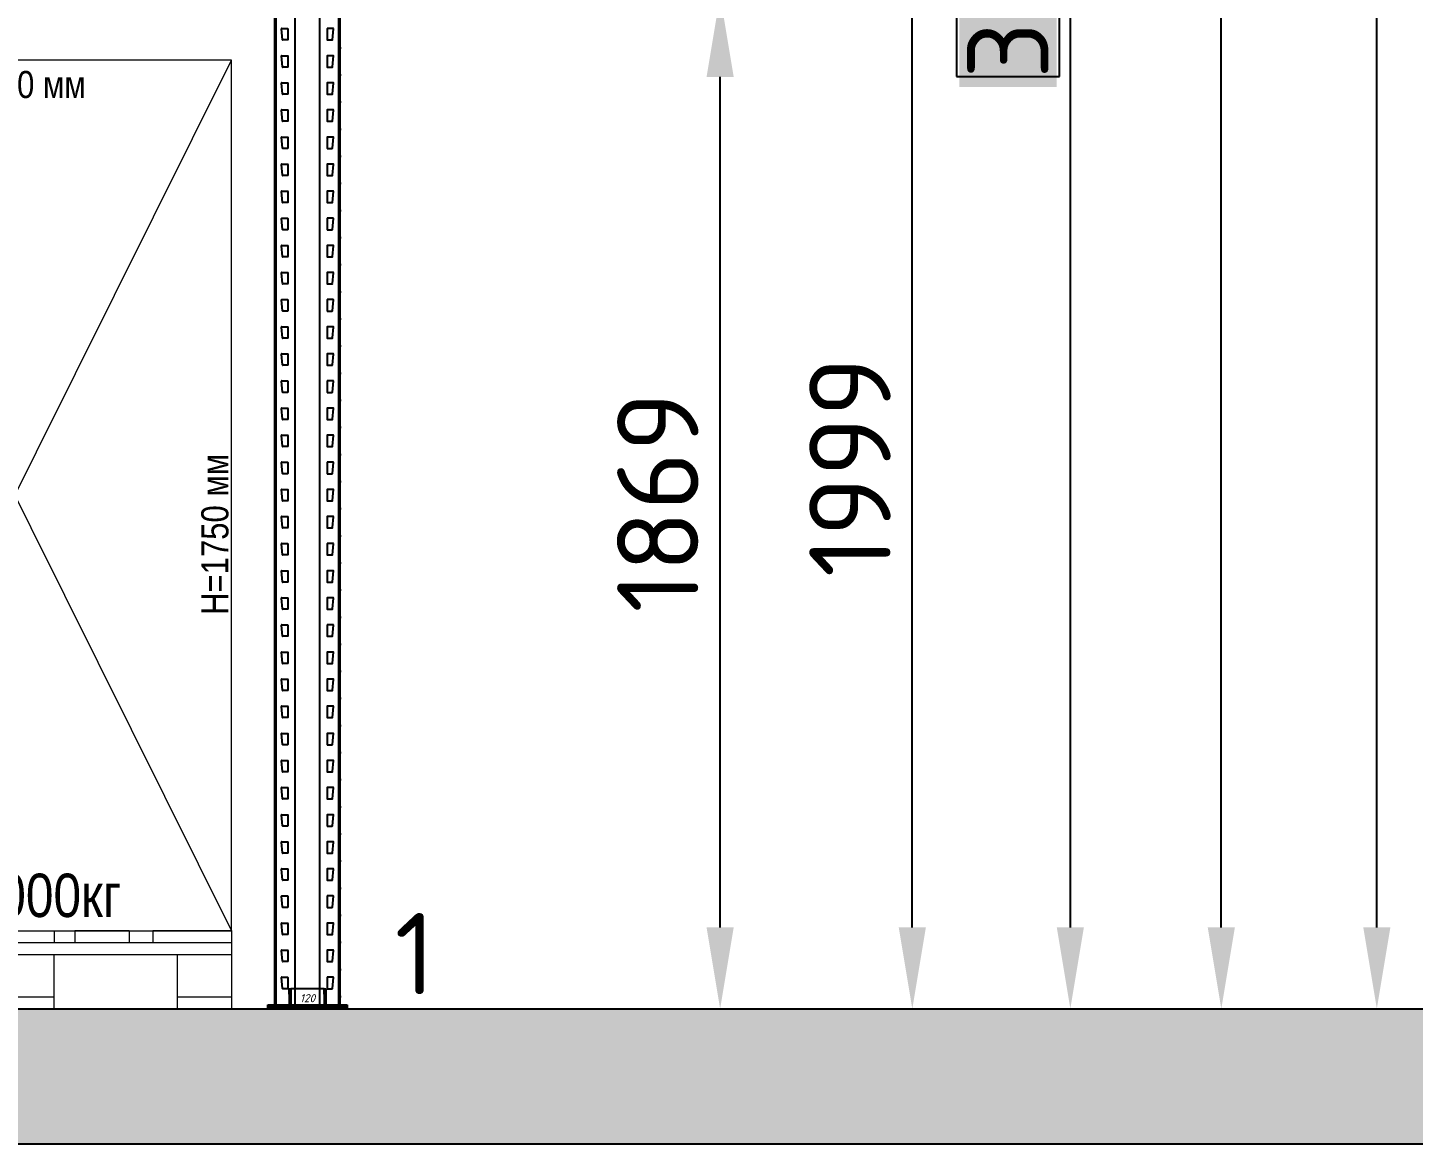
# Model space of a CAD drawing. Header units: millimetres. Extents: x 2140 to 223837, y 2113 to 170313.
# Drawn here: x 156686 to 159241, y 109472 to 111532 of the extents above; entities that cross this region are included whole.
import ezdxf

# ---------------------------------------------------------------- set-up
doc = ezdxf.new("R2010")
doc.units = ezdxf.units.MM
doc.layers.add('0_ANNOT_Dimensions', color=7, linetype='Continuous')
doc.layers.add('2.Стойка', color=7, linetype='Continuous')
for name, color, linetype, lineweight in [('20.Груз', 7, 'Continuous', 0), ('25.Размера', 7, 'Continuous', 0), ('37.Паллеты', 32, 'Continuous', 0), ('7.Поддон', 32, 'Continuous', 0)]:
    doc.layers.add(name, color=color, linetype=linetype, lineweight=lineweight)
doc.styles.add('Arial Narrow', font='ARIALN.TTF')
doc.styles.add('GOST', font='isocpeur.ttf')
doc.styles.get("Standard").update_dxf_attribs({"font": 'isocpeur.ttf'})
doc.styles.add('Курсив', font='isocpeui.ttf')
doc.dimstyles.new('150', dxfattribs={"dimtxt": 150, "dimasz": 150, "dimexe": 1, "dimexo": 10, "dimgap": 40, "dimtad": 1, "dimdec": 0, "dimzin": 0, "dimdsep": 46, "dimtxsty": 'Standard', "dimcen": 0.09, "dimadec": 0, "dimazin": 0, "dimtfac": 1, "dimtdec": 0, "dimtofl": 0, "dimtmove": 0, "dimatfit": 3, "dimfxl": 1, "dimtolj": 1, "dimtzin": 0, "dimarcsym": 0})
doc.dimstyles.new('150 (цвет)', dxfattribs={"dimtxt": 150, "dimasz": 150, "dimexe": 1, "dimexo": 10, "dimgap": -20, "dimtad": 1, "dimdec": 0, "dimzin": 0, "dimdsep": 46, "dimtxsty": 'Standard', "dimcen": 0.09, "dimadec": 0, "dimazin": 0, "dimtfac": 1, "dimtdec": 0, "dimtofl": 0, "dimtmove": 0, "dimatfit": 3, "dimfxl": 1, "dimtfill": 2, "dimtfillclr": 2, "dimtolj": 1, "dimtzin": 0, "dimarcsym": 0})
doc.dimstyles.new('80', dxfattribs={"dimtxt": 80, "dimasz": 80, "dimexe": 0.18, "dimexo": 0, "dimgap": 20, "dimtad": 1, "dimdec": 0, "dimzin": 0, "dimdsep": 46, "dimtxsty": 'Курсив', "dimcen": 0.09, "dimadec": 0, "dimazin": 0, "dimtfac": 1, "dimtdec": 0, "dimtofl": 0, "dimtmove": 0, "dimatfit": 3, "dimfxl": 0.18, "dimtolj": 1, "dimtzin": 0, "dimarcsym": 0})
doc.dimstyles.new('blok40', dxfattribs={"dimtxt": 40, "dimasz": 80, "dimexe": 0.18, "dimexo": 0, "dimgap": 5, "dimtad": 1, "dimtoh": 1, "dimdec": 0, "dimzin": 0, "dimdsep": 46, "dimtxsty": 'GOST', "dimblk": 'NONE', "dimcen": 0.09, "dimse1": 1, "dimse2": 1, "dimsd1": 1, "dimsd2": 1, "dimadec": 0, "dimazin": 0, "dimtfac": 1, "dimtdec": 0, "dimtofl": 0, "dimtmove": 0, "dimatfit": 2, "dimldrblk": 'NONE', "dimfxl": 0.18, "dimtolj": 1, "dimtzin": 0, "dimarcsym": 0})
doc.dimstyles.new('Рзм блок', dxfattribs={"dimtxt": 40, "dimasz": 80, "dimexe": 0.18, "dimexo": 0, "dimgap": 5, "dimtad": 1, "dimtoh": 1, "dimdec": 0, "dimzin": 0, "dimdsep": 46, "dimtxsty": 'Курсив', "dimblk": 'NONE', "dimcen": 0.09, "dimse1": 1, "dimse2": 1, "dimsd1": 1, "dimsd2": 1, "dimadec": 0, "dimazin": 0, "dimtfac": 1, "dimtdec": 0, "dimtofl": 0, "dimtmove": 0, "dimatfit": 2, "dimldrblk": 'NONE', "dimfxl": 0.18, "dimtolj": 1, "dimtzin": 0, "dimarcsym": 0})

# ---------------------------------------------------------------- blocks, each defined once
blk = doc.blocks.new('*D495')
at = {"layer": 'Defpoints', "color": 0, "linetype": 'ByBlock', "transparency": 16777216}
for p in [(-120, 12200), (0, 12200), (0, 0)]:
    blk.add_point(p, dxfattribs=at)
at = {"color": 0, "linetype": 'ByBlock', "transparency": 16777216, "insert": (-132.5, 12150), "char_height": 15, "attachment_point": 5, "rotation": 90, "style": 'Курсив'}
blk.add_mtext('\\A1;12200', dxfattribs=at)
blk = doc.blocks.new('_None')
blk = doc.blocks.new('*D496')
at = {"layer": 'Defpoints', "color": 0, "linetype": 'ByBlock', "transparency": 16777216}
for p in [(-120, 0), (-120, 0), (0, 0)]:
    blk.add_point(p, dxfattribs=at)
at = {"color": 0, "linetype": 'ByBlock', "transparency": 16777216, "insert": (-60, 12.5), "char_height": 15, "attachment_point": 5, "style": 'Курсив'}
blk.add_mtext('\\A1;120', dxfattribs=at)
blk = doc.blocks.new('*D820')
at = {"layer": 'Defpoints', "color": 0, "linetype": 'ByBlock', "transparency": 16777216}
for p in [(2225, 1000, 0), (2225, 0, 0), (2225, 0)]:
    blk.add_point(p, dxfattribs=at)
at = {"layer": '25.Размера', "color": 0, "linetype": 'ByBlock', "transparency": 16777216, "insert": (2225, 208.6), "char_height": 80, "attachment_point": 5, "style": 'Arial Narrow'}
blk.add_mtext('\\A1;Р=1000кг', dxfattribs=at)
blk = doc.blocks.new('поддон')
at = {"layer": '7.Поддон', "color": 0, "linetype": 'ByBlock'}
for p, q in [((0, 0), (0, 144)), ((0, 144), (0, 122)), ((0, 144), (145, 144)), ((145, 144), (145, 122)), ((189, 144), (289, 144)), ((189, 144), (189, 122)), ((289, 144), (289, 122)), ((327.5, 122), (327.5, 144)), ((327.5, 144), (472.5, 144)), ((472.5, 144), (472.5, 122)), ((611, 144), (511, 144)), ((511, 144), (511, 122)), ((611, 144), (611, 122)), ((800, 144), (655, 144)), ((655, 144), (655, 122)), ((800, 144), (800, 0)), ((0, 122), (800, 122)), ((0, 100), (800, 100)), ((100, 0), (100, 100)), ((327.5, 0), (327.5, 100)), ((472.5, 0), (472.5, 100)), ((700, 0), (700, 100)), ((0, 22), (100, 22)), ((0, 0), (100, 0)), ((327.5, 22), (472.5, 22)), ((400, 0), (327.5, 0)), ((400, 0), (472.5, 0)), ((700, 22), (800, 22)), ((800, 0), (700, 0))]:
    blk.add_line(p, q, dxfattribs=at)
blk = doc.blocks.new('*D821')
at = {"layer": 'Defpoints', "color": 0, "linetype": 'ByBlock', "transparency": 16777216}
for p in [(1825, 1750), (2625, 1750), (2625, 1750)]:
    blk.add_point(p, dxfattribs=at)
at = {"layer": '25.Размера', "color": 0, "linetype": 'ByBlock', "transparency": 16777216, "insert": (2225, 1704.5), "char_height": 50, "attachment_point": 5, "style": 'Arial Narrow'}
blk.add_mtext('\\A1;В=800 мм', dxfattribs=at)
blk = doc.blocks.new('*D822')
at = {"layer": 'Defpoints', "color": 0, "linetype": 'ByBlock', "transparency": 16777216}
for p in [(2625, 1750), (2625, 1750), (2625, 0)]:
    blk.add_point(p, dxfattribs=at)
at = {"layer": '25.Размера', "color": 0, "linetype": 'ByBlock', "transparency": 16777216, "insert": (2594.5, 875), "char_height": 50, "attachment_point": 5, "rotation": 90, "style": 'Arial Narrow'}
blk.add_mtext('\\A1;Н=1750 мм', dxfattribs=at)
blk = doc.blocks.new('*U1120')
at = {"linetype": 'ByBlock', "ltscale": 300}
h = blk.add_hatch(dxfattribs=at)
h.set_pattern_fill('AR-SAND', color=256, scale=50, style=0)
h.set_pattern_definition([(37.5, (-947182.614, 840980.66), (-3.149668, 96.3411885), [0, -76, 0, -85, 0, -81.25]), (7.5, (-947182.61, 840980.66), (88.488835, 141.107303), [0, -41, 0, -68.5, 0, -26.25]), (327.5, (-947244.114, 840980.66), (155.707093, 0.2829527), [0, -25, 0, -90, 0, -117.5]), (317.5, (-947244.11, 840980.66), (150.30633, 43.883778), [0, -12.5, 0, -59, 0, -67.5])])
h.paths.add_polyline_path([(0, 0), (30045.7, 0), (30045.7, -250), (0, -250)])
blk.add_lwpolyline([(0, 0), (30045.7, 0), (30045.7, -250), (0, -250)], close=True, dxfattribs=at)
blk = doc.blocks.new('*D517')
at = {"layer": '0_ANNOT_Dimensions', "color": 0, "lineweight": -2, "transparency": 16777216}
for p, q in [((157147.2, 111591.3), (157964.1, 111591.3)), ((157963.1, 109872.5), (157963.1, 111441.3)), ((157212.2, 109722.5), (157964.1, 109722.5))]:
    blk.add_line(p, q, dxfattribs=at)
at = {"layer": '0_ANNOT_Dimensions', "color": 0, "transparency": 16777216}
for points in [[(157938.1, 111441.3), (157988.1, 111441.3), (157963.1, 111591.3)], [(157938.1, 109872.5), (157988.1, 109872.5), (157963.1, 109722.5)]]:
    blk.add_solid(points, dxfattribs=at)
at = {"layer": 'Defpoints', "color": 0, "transparency": 16777216}
for p in [(157137.2, 111591.3), (157963.1, 111591.3), (157202.2, 109722.5)]:
    blk.add_point(p, dxfattribs=at)
at = {"layer": '0_ANNOT_Dimensions', "color": 0, "transparency": 16777216, "insert": (157848.1, 110656.9), "char_height": 150, "attachment_point": 5, "rotation": 90}
blk.add_mtext('\\A1;1869', dxfattribs=at)
blk = doc.blocks.new('*D518')
at = {"layer": '0_ANNOT_Dimensions', "color": 0, "lineweight": -2, "transparency": 16777216}
for p, q in [((157147.2, 111721.3), (158318.5, 111721.3)), ((158317.5, 109872.5), (158317.5, 111571.3)), ((157285.2, 109722.5), (158318.5, 109722.5))]:
    blk.add_line(p, q, dxfattribs=at)
at = {"layer": '0_ANNOT_Dimensions', "color": 0, "transparency": 16777216}
for points in [[(158292.5, 111571.3), (158342.5, 111571.3), (158317.5, 111721.3)], [(158292.5, 109872.5), (158342.5, 109872.5), (158317.5, 109722.5)]]:
    blk.add_solid(points, dxfattribs=at)
at = {"layer": 'Defpoints', "color": 0, "transparency": 16777216}
for p in [(157137.2, 111721.3), (158317.5, 111721.3), (157275.2, 109722.5)]:
    blk.add_point(p, dxfattribs=at)
at = {"layer": '0_ANNOT_Dimensions', "color": 0, "transparency": 16777216, "insert": (158202.5, 110721.9), "char_height": 150, "attachment_point": 5, "rotation": 90}
blk.add_mtext('\\A1;1999', dxfattribs=at)
blk = doc.blocks.new('*D522')
at = {"layer": '0_ANNOT_Dimensions', "color": 0, "lineweight": -2, "transparency": 16777216}
for p, q in [((157147.2, 113591.3), (158609.9, 113591.3)), ((158608.9, 109872.5), (158608.9, 113441.3)), ((158588.9, 111871.9), (158398.9, 111871.9)), ((158398.9, 111871.9), (158398.9, 111441.9)), ((158588.9, 111441.9), (158588.9, 111871.9)), ((158398.9, 111441.9), (158588.9, 111441.9)), ((157285.2, 109722.5), (158609.9, 109722.5))]:
    blk.add_line(p, q, dxfattribs=at)
at = {"layer": '0_ANNOT_Dimensions', "color": 0, "transparency": 16777216}
for points in [[(158583.9, 113441.3), (158633.9, 113441.3), (158608.9, 113591.3)], [(158583.9, 109872.5), (158633.9, 109872.5), (158608.9, 109722.5)]]:
    blk.add_solid(points, dxfattribs=at)
at = {"layer": 'Defpoints', "color": 0, "transparency": 16777216}
for p in [(157137.2, 113591.3), (158608.9, 113591.3), (157275.2, 109722.5)]:
    blk.add_point(p, dxfattribs=at)
at = {"layer": '0_ANNOT_Dimensions', "color": 0, "transparency": 16777216, "insert": (158493.9, 111656.9), "char_height": 150, "attachment_point": 5, "rotation": 90, "bg_fill": 1, "box_fill_scale": 1.1, "bg_fill_color": 2, "bg_fill_transparency": 0}
blk.add_mtext('\\A1;3869', dxfattribs=at)
blk = doc.blocks.new('*D523')
at = {"layer": '0_ANNOT_Dimensions', "color": 0, "lineweight": -2, "transparency": 16777216}
for p, q in [((157147.2, 115721.3), (158888.3, 115721.3)), ((158887.3, 109872.5), (158887.3, 115571.3)), ((157811.8, 109722.5), (158888.3, 109722.5))]:
    blk.add_line(p, q, dxfattribs=at)
at = {"layer": '0_ANNOT_Dimensions', "color": 0, "transparency": 16777216}
for points in [[(158862.3, 115571.3), (158912.3, 115571.3), (158887.3, 115721.3)], [(158862.3, 109872.5), (158912.3, 109872.5), (158887.3, 109722.5)]]:
    blk.add_solid(points, dxfattribs=at)
at = {"layer": 'Defpoints', "color": 0, "transparency": 16777216}
for p in [(157137.2, 115721.3), (158887.3, 115721.3), (157801.8, 109722.5)]:
    blk.add_point(p, dxfattribs=at)
at = {"layer": '0_ANNOT_Dimensions', "color": 0, "transparency": 16777216, "insert": (158772.3, 112721.9), "char_height": 150, "attachment_point": 5, "rotation": 90}
blk.add_mtext('\\A1;5999', dxfattribs=at)
blk = doc.blocks.new('*D524')
at = {"layer": '0_ANNOT_Dimensions', "color": 0, "lineweight": -2, "transparency": 16777216}
for p, q in [((157147.2, 117591.3), (159175.1, 117591.3)), ((159174.1, 109872.5), (159174.1, 117441.3)), ((159154.1, 113871.9), (158964.1, 113871.9)), ((158964.1, 113871.9), (158964.1, 113441.9)), ((159154.1, 113441.9), (159154.1, 113871.9)), ((158964.1, 113441.9), (159154.1, 113441.9)), ((157285.2, 109722.5), (159175.1, 109722.5))]:
    blk.add_line(p, q, dxfattribs=at)
at = {"layer": '0_ANNOT_Dimensions', "color": 0, "transparency": 16777216}
for points in [[(159149.1, 117441.3), (159199.1, 117441.3), (159174.1, 117591.3)], [(159149.1, 109872.5), (159199.1, 109872.5), (159174.1, 109722.5)]]:
    blk.add_solid(points, dxfattribs=at)
at = {"layer": 'Defpoints', "color": 0, "transparency": 16777216}
for p in [(157137.2, 117591.3), (159174.1, 117591.3), (157275.2, 109722.5)]:
    blk.add_point(p, dxfattribs=at)
at = {"layer": '0_ANNOT_Dimensions', "color": 0, "transparency": 16777216, "insert": (159059.1, 113656.9), "char_height": 150, "attachment_point": 5, "rotation": 90, "bg_fill": 1, "box_fill_scale": 1.1, "bg_fill_color": 2, "bg_fill_transparency": 0}
blk.add_mtext('\\A1;7869', dxfattribs=at)
blk = doc.blocks.new('*D525')
at = {"layer": '0_ANNOT_Dimensions', "color": 0, "lineweight": -2, "transparency": 16777216}
for p, q in [((157147.2, 119721.3), (159471.9, 119721.3)), ((159470.9, 109872.5), (159470.9, 119571.3)), ((157285.2, 109722.5), (159471.9, 109722.5))]:
    blk.add_line(p, q, dxfattribs=at)
at = {"layer": '0_ANNOT_Dimensions', "color": 0, "transparency": 16777216}
for points in [[(159445.9, 119571.3), (159495.9, 119571.3), (159470.9, 119721.3)], [(159445.9, 109872.5), (159495.9, 109872.5), (159470.9, 109722.5)]]:
    blk.add_solid(points, dxfattribs=at)
at = {"layer": 'Defpoints', "color": 0, "transparency": 16777216}
for p in [(157137.2, 119721.3), (159470.9, 119721.3), (157275.2, 109722.5)]:
    blk.add_point(p, dxfattribs=at)
at = {"layer": '0_ANNOT_Dimensions', "color": 0, "transparency": 16777216, "insert": (159355.9, 114721.9), "char_height": 150, "attachment_point": 5, "rotation": 90}
blk.add_mtext('\\A1;9999', dxfattribs=at)
blk = doc.blocks.new('*U494')
at = {"color": 0, "linetype": 'Continuous', "lineweight": 25}
for p, q in [((-94, 30), (-91, 30)), ((-94, 20), (-94, 30)), ((-91, 30), (-91, 20)), ((-88, 30), (-91, 30)), ((-32, 30), (-88, 30)), ((-29, 30), (-32, 30)), ((-29, 30), (-26, 30)), ((-29, 20), (-29, 30)), ((-26, 30), (-26, 20)), ((-133, -3), (-133, 0)), ((-133, 0), (-128, 0)), ((-128, 0), (8, 0)), ((-94, 20), (-94, 0)), ((-91, 20), (-91, 0)), ((-29, 20), (-29, 0)), ((-26, 20), (-26, 0)), ((8, 0), (13, 0)), ((13, 0), (13, -3)), ((-128, -3), (-133, -3)), ((-128, -3), (8, -3)), ((13, -3), (8, -3))]:
    blk.add_line(p, q, dxfattribs=at)
at = {"color": 0, "linetype": 'ByBlock'}
blk.add_lwpolyline([(-133, -3), (13, -3), (13, -7), (-133, -7)], close=True, dxfattribs=at)
at = {"layer": '2.Стойка', "color": 0, "linetype": 'ByBlock'}
for p, q in [((-120, 0), (-120, 12200)), ((-118, 0), (-118, 12200)), ((-82.7, 0), (-82.7, 12200)), ((-37.3, 0), (-37.3, 12200)), ((-2, 0), (-2, 12200)), ((0, 0), (0, 12200)), ((-106.1, 1780.5), (-108, 1800.5)), ((-107.5, 1801), (-96.5, 1801)), ((-96, 1800.5), (-96, 1780.5)), ((-24, 1800.5), (-24, 1780.5)), ((-12.5, 1801), (-23.5, 1801)), ((-13.9, 1780.5), (-12, 1800.5)), ((-122, 1765), (-118, 1765)), ((-120, 1770.5), (-118, 1770.5)), ((-96.5, 1780), (-105.6, 1780)), ((-23.5, 1780), (-14.4, 1780)), ((0, 1770.5), (-2, 1770.5)), ((2, 1765), (-2, 1765)), ((-120, 1759.5), (-118, 1759.5)), ((-106.1, 1730.5), (-108, 1750.5)), ((-107.5, 1751), (-96.5, 1751)), ((-96, 1750.5), (-96, 1730.5)), ((-24, 1750.5), (-24, 1730.5)), ((-12.5, 1751), (-23.5, 1751)), ((-13.9, 1730.5), (-12, 1750.5)), ((0, 1759.5), (-2, 1759.5)), ((-122, 1715), (-118, 1715)), ((-120, 1720.5), (-118, 1720.5)), ((-96.5, 1730), (-105.6, 1730)), ((-23.5, 1730), (-14.4, 1730)), ((0, 1720.5), (-2, 1720.5)), ((2, 1715), (-2, 1715)), ((-120, 1709.5), (-118, 1709.5)), ((-106.1, 1680.5), (-108, 1700.5)), ((-107.5, 1701), (-96.5, 1701)), ((-96, 1700.5), (-96, 1680.5)), ((-24, 1700.5), (-24, 1680.5)), ((-12.5, 1701), (-23.5, 1701)), ((-13.9, 1680.5), (-12, 1700.5)), ((0, 1709.5), (-2, 1709.5)), ((-122, 1665), (-118, 1665)), ((-120, 1670.5), (-118, 1670.5)), ((-96.5, 1680), (-105.6, 1680)), ((-23.5, 1680), (-14.4, 1680)), ((0, 1670.5), (-2, 1670.5)), ((2, 1665), (-2, 1665)), ((-120, 1659.5), (-118, 1659.5)), ((-106.1, 1630.5), (-108, 1650.5)), ((-107.5, 1651), (-96.5, 1651)), ((-96, 1650.5), (-96, 1630.5)), ((-24, 1650.5), (-24, 1630.5)), ((-12.5, 1651), (-23.5, 1651)), ((-13.9, 1630.5), (-12, 1650.5)), ((0, 1659.5), (-2, 1659.5)), ((-122, 1615), (-118, 1615)), ((-120, 1620.5), (-118, 1620.5)), ((-96.5, 1630), (-105.6, 1630)), ((-23.5, 1630), (-14.4, 1630)), ((0, 1620.5), (-2, 1620.5)), ((2, 1615), (-2, 1615)), ((-120, 1609.5), (-118, 1609.5)), ((-106.1, 1580.5), (-108, 1600.5)), ((-107.5, 1601), (-96.5, 1601)), ((-96, 1600.5), (-96, 1580.5)), ((-24, 1600.5), (-24, 1580.5)), ((-12.5, 1601), (-23.5, 1601)), ((-13.9, 1580.5), (-12, 1600.5)), ((0, 1609.5), (-2, 1609.5)), ((-122, 1565), (-118, 1565)), ((-120, 1570.5), (-118, 1570.5)), ((-120, 1559.5), (-118, 1559.5)), ((-96.5, 1580), (-105.6, 1580)), ((-23.5, 1580), (-14.4, 1580)), ((0, 1570.5), (-2, 1570.5)), ((2, 1565), (-2, 1565)), ((0, 1559.5), (-2, 1559.5)), ((-106.1, 1530.5), (-108, 1550.5)), ((-107.5, 1551), (-96.5, 1551)), ((-96, 1550.5), (-96, 1530.5)), ((-24, 1550.5), (-24, 1530.5)), ((-12.5, 1551), (-23.5, 1551)), ((-13.9, 1530.5), (-12, 1550.5)), ((-122, 1515), (-118, 1515)), ((-120, 1520.5), (-118, 1520.5)), ((-120, 1509.5), (-118, 1509.5)), ((-96.5, 1530), (-105.6, 1530)), ((-23.5, 1530), (-14.4, 1530)), ((0, 1520.5), (-2, 1520.5)), ((2, 1515), (-2, 1515)), ((0, 1509.5), (-2, 1509.5)), ((-106.1, 1480.5), (-108, 1500.5)), ((-107.5, 1501), (-96.5, 1501)), ((-96, 1500.5), (-96, 1480.5)), ((-24, 1500.5), (-24, 1480.5)), ((-12.5, 1501), (-23.5, 1501)), ((-13.9, 1480.5), (-12, 1500.5)), ((-122, 1465), (-118, 1465)), ((-120, 1470.5), (-118, 1470.5)), ((-120, 1459.5), (-118, 1459.5)), ((-96.5, 1480), (-105.6, 1480)), ((-23.5, 1480), (-14.4, 1480)), ((0, 1470.5), (-2, 1470.5)), ((2, 1465), (-2, 1465)), ((0, 1459.5), (-2, 1459.5)), ((-106.1, 1430.5), (-108, 1450.5)), ((-107.5, 1451), (-96.5, 1451)), ((-96, 1450.5), (-96, 1430.5)), ((-24, 1450.5), (-24, 1430.5)), ((-12.5, 1451), (-23.5, 1451)), ((-13.9, 1430.5), (-12, 1450.5)), ((-122, 1415), (-118, 1415)), ((-120, 1420.5), (-118, 1420.5)), ((-120, 1409.5), (-118, 1409.5)), ((-96.5, 1430), (-105.6, 1430)), ((-23.5, 1430), (-14.4, 1430)), ((0, 1420.5), (-2, 1420.5)), ((2, 1415), (-2, 1415)), ((0, 1409.5), (-2, 1409.5)), ((-106.1, 1380.5), (-108, 1400.5)), ((-107.5, 1401), (-96.5, 1401)), ((-96.5, 1380), (-105.6, 1380)), ((-96, 1400.5), (-96, 1380.5)), ((-24, 1400.5), (-24, 1380.5)), ((-12.5, 1401), (-23.5, 1401)), ((-23.5, 1380), (-14.4, 1380)), ((-13.9, 1380.5), (-12, 1400.5)), ((-122, 1365), (-118, 1365)), ((-120, 1370.5), (-118, 1370.5)), ((-120, 1359.5), (-118, 1359.5)), ((0, 1370.5), (-2, 1370.5)), ((2, 1365), (-2, 1365)), ((0, 1359.5), (-2, 1359.5)), ((-106.1, 1330.5), (-108, 1350.5)), ((-107.5, 1351), (-96.5, 1351)), ((-96.5, 1330), (-105.6, 1330)), ((-96, 1350.5), (-96, 1330.5)), ((-24, 1350.5), (-24, 1330.5)), ((-12.5, 1351), (-23.5, 1351)), ((-23.5, 1330), (-14.4, 1330)), ((-13.9, 1330.5), (-12, 1350.5)), ((-122, 1315), (-118, 1315)), ((-120, 1320.5), (-118, 1320.5)), ((-120, 1309.5), (-118, 1309.5)), ((0, 1320.5), (-2, 1320.5)), ((2, 1315), (-2, 1315)), ((0, 1309.5), (-2, 1309.5)), ((-106.1, 1280.5), (-108, 1300.5)), ((-107.5, 1301), (-96.5, 1301)), ((-96.5, 1280), (-105.6, 1280)), ((-96, 1300.5), (-96, 1280.5)), ((-24, 1300.5), (-24, 1280.5)), ((-12.5, 1301), (-23.5, 1301)), ((-23.5, 1280), (-14.4, 1280)), ((-13.9, 1280.5), (-12, 1300.5)), ((-122, 1265), (-118, 1265)), ((-120, 1270.5), (-118, 1270.5)), ((-120, 1259.5), (-118, 1259.5)), ((0, 1270.5), (-2, 1270.5)), ((2, 1265), (-2, 1265)), ((0, 1259.5), (-2, 1259.5)), ((-106.1, 1230.5), (-108, 1250.5)), ((-107.5, 1251), (-96.5, 1251)), ((-96.5, 1230), (-105.6, 1230)), ((-96, 1250.5), (-96, 1230.5)), ((-24, 1250.5), (-24, 1230.5)), ((-12.5, 1251), (-23.5, 1251)), ((-23.5, 1230), (-14.4, 1230)), ((-13.9, 1230.5), (-12, 1250.5)), ((-122, 1215), (-118, 1215)), ((-120, 1220.5), (-118, 1220.5)), ((-120, 1209.5), (-118, 1209.5)), ((-107.5, 1201), (-96.5, 1201)), ((-12.5, 1201), (-23.5, 1201)), ((0, 1220.5), (-2, 1220.5)), ((2, 1215), (-2, 1215)), ((0, 1209.5), (-2, 1209.5)), ((-106.1, 1180.5), (-108, 1200.5)), ((-96.5, 1180), (-105.6, 1180)), ((-96, 1200.5), (-96, 1180.5)), ((-24, 1200.5), (-24, 1180.5)), ((-23.5, 1180), (-14.4, 1180)), ((-13.9, 1180.5), (-12, 1200.5)), ((-122, 1165), (-118, 1165)), ((-120, 1170.5), (-118, 1170.5)), ((-120, 1159.5), (-118, 1159.5)), ((-106.1, 1130.5), (-108, 1150.5)), ((-107.5, 1151), (-96.5, 1151)), ((-96, 1150.5), (-96, 1130.5)), ((-24, 1150.5), (-24, 1130.5)), ((-12.5, 1151), (-23.5, 1151)), ((-13.9, 1130.5), (-12, 1150.5)), ((0, 1170.5), (-2, 1170.5)), ((2, 1165), (-2, 1165)), ((0, 1159.5), (-2, 1159.5)), ((-96.5, 1130), (-105.6, 1130)), ((-23.5, 1130), (-14.4, 1130)), ((-122, 1115), (-118, 1115)), ((-120, 1120.5), (-118, 1120.5)), ((-120, 1109.5), (-118, 1109.5)), ((-106.1, 1080.5), (-108, 1100.5)), ((-107.5, 1101), (-96.5, 1101)), ((-96, 1100.5), (-96, 1080.5)), ((-24, 1100.5), (-24, 1080.5)), ((-12.5, 1101), (-23.5, 1101)), ((-13.9, 1080.5), (-12, 1100.5)), ((0, 1120.5), (-2, 1120.5)), ((2, 1115), (-2, 1115)), ((0, 1109.5), (-2, 1109.5)), ((-96.5, 1080), (-105.6, 1080)), ((-23.5, 1080), (-14.4, 1080)), ((-122, 1065), (-118, 1065)), ((-120, 1070.5), (-118, 1070.5)), ((-120, 1059.5), (-118, 1059.5)), ((-106.1, 1030.5), (-108, 1050.5)), ((-107.5, 1051), (-96.5, 1051)), ((-96, 1050.5), (-96, 1030.5)), ((-24, 1050.5), (-24, 1030.5)), ((-12.5, 1051), (-23.5, 1051)), ((-13.9, 1030.5), (-12, 1050.5)), ((0, 1070.5), (-2, 1070.5)), ((2, 1065), (-2, 1065)), ((0, 1059.5), (-2, 1059.5)), ((-96.5, 1030), (-105.6, 1030)), ((-23.5, 1030), (-14.4, 1030)), ((-122, 1015), (-118, 1015)), ((-120, 1020.5), (-118, 1020.5)), ((-120, 1009.5), (-118, 1009.5)), ((-106.1, 980.5), (-108, 1000.5)), ((-107.5, 1001), (-96.5, 1001)), ((-96, 1000.5), (-96, 980.5)), ((-24, 1000.5), (-24, 980.5)), ((-12.5, 1001), (-23.5, 1001)), ((-13.9, 980.5), (-12, 1000.5)), ((0, 1020.5), (-2, 1020.5)), ((2, 1015), (-2, 1015)), ((0, 1009.5), (-2, 1009.5)), ((-96.5, 980), (-105.6, 980)), ((-23.5, 980), (-14.4, 980)), ((-122, 965), (-118, 965)), ((-120, 970.5), (-118, 970.5)), ((-120, 959.5), (-118, 959.5)), ((-106.1, 930.5), (-108, 950.5)), ((-107.5, 951), (-96.5, 951)), ((-96, 950.5), (-96, 930.5)), ((-24, 950.5), (-24, 930.5)), ((-12.5, 951), (-23.5, 951)), ((-13.9, 930.5), (-12, 950.5)), ((0, 970.5), (-2, 970.5)), ((2, 965), (-2, 965)), ((0, 959.5), (-2, 959.5)), ((-120, 920.5), (-118, 920.5)), ((-96.5, 930), (-105.6, 930)), ((-23.5, 930), (-14.4, 930)), ((0, 920.5), (-2, 920.5)), ((-122, 915), (-118, 915)), ((-120, 909.5), (-118, 909.5)), ((-106.1, 880.5), (-108, 900.5)), ((-107.5, 901), (-96.5, 901)), ((-96, 900.5), (-96, 880.5)), ((-24, 900.5), (-24, 880.5)), ((-12.5, 901), (-23.5, 901)), ((-13.9, 880.5), (-12, 900.5)), ((2, 915), (-2, 915)), ((0, 909.5), (-2, 909.5)), ((-120, 870.5), (-118, 870.5)), ((-96.5, 880), (-105.6, 880)), ((-23.5, 880), (-14.4, 880)), ((0, 870.5), (-2, 870.5)), ((-122, 865), (-118, 865)), ((-120, 859.5), (-118, 859.5)), ((-106.1, 830.5), (-108, 850.5)), ((-107.5, 851), (-96.5, 851)), ((-96, 850.5), (-96, 830.5)), ((-24, 850.5), (-24, 830.5)), ((-12.5, 851), (-23.5, 851)), ((-13.9, 830.5), (-12, 850.5)), ((2, 865), (-2, 865)), ((0, 859.5), (-2, 859.5)), ((-120, 820.5), (-118, 820.5)), ((-96.5, 830), (-105.6, 830)), ((-23.5, 830), (-14.4, 830)), ((0, 820.5), (-2, 820.5)), ((-122, 815), (-118, 815)), ((-120, 809.5), (-118, 809.5)), ((-106.1, 780.5), (-108, 800.5)), ((-107.5, 801), (-96.5, 801)), ((-96, 800.5), (-96, 780.5)), ((-24, 800.5), (-24, 780.5)), ((-12.5, 801), (-23.5, 801)), ((-13.9, 780.5), (-12, 800.5)), ((2, 815), (-2, 815)), ((0, 809.5), (-2, 809.5)), ((-120, 770.5), (-118, 770.5)), ((-96.5, 780), (-105.6, 780)), ((-23.5, 780), (-14.4, 780)), ((0, 770.5), (-2, 770.5)), ((-122, 765), (-118, 765)), ((-120, 759.5), (-118, 759.5)), ((-106.1, 730.5), (-108, 750.5)), ((-107.5, 751), (-96.5, 751)), ((-96, 750.5), (-96, 730.5)), ((-24, 750.5), (-24, 730.5)), ((-12.5, 751), (-23.5, 751)), ((-13.9, 730.5), (-12, 750.5)), ((2, 765), (-2, 765)), ((0, 759.5), (-2, 759.5)), ((-120, 720.5), (-118, 720.5)), ((-96.5, 730), (-105.6, 730)), ((-23.5, 730), (-14.4, 730)), ((0, 720.5), (-2, 720.5)), ((-122, 715), (-118, 715)), ((-120, 709.5), (-118, 709.5)), ((-106.1, 680.5), (-108, 700.5)), ((-107.5, 701), (-96.5, 701)), ((-96, 700.5), (-96, 680.5)), ((-24, 700.5), (-24, 680.5)), ((-12.5, 701), (-23.5, 701)), ((-13.9, 680.5), (-12, 700.5)), ((2, 715), (-2, 715)), ((0, 709.5), (-2, 709.5)), ((-122, 665), (-118, 665)), ((-120, 670.5), (-118, 670.5)), ((-96.5, 680), (-105.6, 680)), ((-23.5, 680), (-14.4, 680)), ((0, 670.5), (-2, 670.5)), ((2, 665), (-2, 665)), ((-120, 659.5), (-118, 659.5)), ((-106.1, 630.5), (-108, 650.5)), ((-107.5, 651), (-96.5, 651)), ((-96, 650.5), (-96, 630.5)), ((-24, 650.5), (-24, 630.5)), ((-12.5, 651), (-23.5, 651)), ((-13.9, 630.5), (-12, 650.5)), ((0, 659.5), (-2, 659.5)), ((-122, 615), (-118, 615)), ((-120, 620.5), (-118, 620.5)), ((-96.5, 630), (-105.6, 630)), ((-23.5, 630), (-14.4, 630)), ((0, 620.5), (-2, 620.5)), ((2, 615), (-2, 615)), ((-120, 609.5), (-118, 609.5)), ((-106.1, 580.5), (-108, 600.5)), ((-107.5, 601), (-96.5, 601)), ((-96, 600.5), (-96, 580.5)), ((-24, 600.5), (-24, 580.5)), ((-12.5, 601), (-23.5, 601)), ((-13.9, 580.5), (-12, 600.5)), ((0, 609.5), (-2, 609.5)), ((-122, 565), (-118, 565)), ((-120, 570.5), (-118, 570.5)), ((-96.5, 580), (-105.6, 580)), ((-23.5, 580), (-14.4, 580)), ((0, 570.5), (-2, 570.5)), ((2, 565), (-2, 565)), ((-120, 559.5), (-118, 559.5)), ((-106.1, 530.5), (-108, 550.5)), ((-107.5, 551), (-96.5, 551)), ((-96, 550.5), (-96, 530.5)), ((-24, 550.5), (-24, 530.5)), ((-12.5, 551), (-23.5, 551)), ((-13.9, 530.5), (-12, 550.5)), ((0, 559.5), (-2, 559.5)), ((-122, 515), (-118, 515)), ((-120, 520.5), (-118, 520.5)), ((-96.5, 530), (-105.6, 530)), ((-23.5, 530), (-14.4, 530)), ((0, 520.5), (-2, 520.5)), ((2, 515), (-2, 515)), ((-120, 509.5), (-118, 509.5)), ((-106.1, 480.5), (-108, 500.5)), ((-107.5, 501), (-96.5, 501)), ((-96, 500.5), (-96, 480.5)), ((-24, 500.5), (-24, 480.5)), ((-12.5, 501), (-23.5, 501)), ((-13.9, 480.5), (-12, 500.5)), ((0, 509.5), (-2, 509.5)), ((-122, 465), (-118, 465)), ((-120, 470.5), (-118, 470.5)), ((-96.5, 480), (-105.6, 480)), ((-23.5, 480), (-14.4, 480)), ((0, 470.5), (-2, 470.5)), ((2, 465), (-2, 465)), ((-120, 459.5), (-118, 459.5)), ((-106.1, 430.5), (-108, 450.5)), ((-107.5, 451), (-96.5, 451)), ((-96, 450.5), (-96, 430.5)), ((-24, 450.5), (-24, 430.5)), ((-12.5, 451), (-23.5, 451)), ((-13.9, 430.5), (-12, 450.5)), ((0, 459.5), (-2, 459.5)), ((-122, 415), (-118, 415)), ((-120, 420.5), (-118, 420.5)), ((-120, 409.5), (-118, 409.5)), ((-96.5, 430), (-105.6, 430)), ((-23.5, 430), (-14.4, 430)), ((0, 420.5), (-2, 420.5)), ((2, 415), (-2, 415)), ((0, 409.5), (-2, 409.5)), ((-106.1, 380.5), (-108, 400.5)), ((-107.5, 401), (-96.5, 401)), ((-96, 400.5), (-96, 380.5)), ((-24, 400.5), (-24, 380.5)), ((-12.5, 401), (-23.5, 401)), ((-13.9, 380.5), (-12, 400.5)), ((-122, 365), (-118, 365)), ((-120, 370.5), (-118, 370.5)), ((-120, 359.5), (-118, 359.5)), ((-96.5, 380), (-105.6, 380)), ((-23.5, 380), (-14.4, 380)), ((0, 370.5), (-2, 370.5)), ((2, 365), (-2, 365)), ((0, 359.5), (-2, 359.5)), ((-106.1, 330.5), (-108, 350.5)), ((-107.5, 351), (-96.5, 351)), ((-96, 350.5), (-96, 330.5)), ((-24, 350.5), (-24, 330.5)), ((-12.5, 351), (-23.5, 351)), ((-13.9, 330.5), (-12, 350.5)), ((-122, 315), (-118, 315)), ((-120, 320.5), (-118, 320.5)), ((-120, 309.5), (-118, 309.5)), ((-96.5, 330), (-105.6, 330)), ((-23.5, 330), (-14.4, 330)), ((0, 320.5), (-2, 320.5)), ((2, 315), (-2, 315)), ((0, 309.5), (-2, 309.5)), ((-106.1, 280.5), (-108, 300.5)), ((-107.5, 301), (-96.5, 301)), ((-96, 300.5), (-96, 280.5)), ((-24, 300.5), (-24, 280.5)), ((-12.5, 301), (-23.5, 301)), ((-13.9, 280.5), (-12, 300.5)), ((-122, 265), (-118, 265)), ((-120, 270.5), (-118, 270.5)), ((-120, 259.5), (-118, 259.5)), ((-96.5, 280), (-105.6, 280)), ((-23.5, 280), (-14.4, 280)), ((0, 270.5), (-2, 270.5)), ((2, 265), (-2, 265)), ((0, 259.5), (-2, 259.5)), ((-106.1, 230.5), (-108, 250.5)), ((-107.5, 251), (-96.5, 251)), ((-96.5, 230), (-105.6, 230)), ((-96, 250.5), (-96, 230.5)), ((-24, 250.5), (-24, 230.5)), ((-12.5, 251), (-23.5, 251)), ((-23.5, 230), (-14.4, 230)), ((-13.9, 230.5), (-12, 250.5)), ((-122, 215), (-118, 215)), ((-120, 220.5), (-118, 220.5)), ((-120, 209.5), (-118, 209.5)), ((0, 220.5), (-2, 220.5)), ((2, 215), (-2, 215)), ((0, 209.5), (-2, 209.5)), ((-106.1, 180.5), (-108, 200.5)), ((-107.5, 201), (-96.5, 201)), ((-96.5, 180), (-105.6, 180)), ((-96, 200.5), (-96, 180.5)), ((-24, 200.5), (-24, 180.5)), ((-12.5, 201), (-23.5, 201)), ((-23.5, 180), (-14.4, 180)), ((-13.9, 180.5), (-12, 200.5)), ((-122, 165), (-118, 165)), ((-120, 170.5), (-118, 170.5)), ((-120, 159.5), (-118, 159.5)), ((0, 170.5), (-2, 170.5)), ((2, 165), (-2, 165)), ((0, 159.5), (-2, 159.5)), ((-106.1, 130.5), (-108, 150.5)), ((-107.5, 151), (-96.5, 151)), ((-96.5, 130), (-105.6, 130)), ((-96, 150.5), (-96, 130.5)), ((-24, 150.5), (-24, 130.5)), ((-12.5, 151), (-23.5, 151)), ((-23.5, 130), (-14.4, 130)), ((-13.9, 130.5), (-12, 150.5)), ((-122, 115), (-118, 115)), ((-120, 120.5), (-118, 120.5)), ((-120, 109.5), (-118, 109.5)), ((0, 120.5), (-2, 120.5)), ((2, 115), (-2, 115)), ((0, 109.5), (-2, 109.5)), ((-106.1, 80.5), (-108, 100.5)), ((-107.5, 101), (-96.5, 101)), ((-96.5, 80), (-105.6, 80)), ((-96, 100.5), (-96, 80.5)), ((-24, 100.5), (-24, 80.5)), ((-12.5, 101), (-23.5, 101)), ((-23.5, 80), (-14.4, 80)), ((-13.9, 80.5), (-12, 100.5)), ((-122, 65), (-118, 65)), ((-120, 70.5), (-118, 70.5)), ((-120, 59.5), (-118, 59.5)), ((0, 70.5), (-2, 70.5)), ((2, 65), (-2, 65)), ((0, 59.5), (-2, 59.5)), ((-106.1, 30.5), (-108, 50.5)), ((-107.5, 51), (-96.5, 51)), ((-96.5, 30), (-105.6, 30)), ((-96, 50.5), (-96, 30.5)), ((-24, 50.5), (-24, 30.5)), ((-12.5, 51), (-23.5, 51)), ((-23.5, 30), (-14.4, 30)), ((-13.9, 30.5), (-12, 50.5)), ((-122, 15), (-118, 15)), ((-120, 20.5), (-118, 20.5)), ((-120, 9.5), (-118, 9.5)), ((0, 20.5), (-2, 20.5)), ((2, 15), (-2, 15)), ((0, 9.5), (-2, 9.5))]:
    blk.add_line(p, q, dxfattribs=at)
for centre, start, end in [((-107.5, 1800.5), 90, 185.4403), ((-96.5, 1800.5), 0, 90), ((-23.5, 1800.5), 90, 180), ((-12.5, 1800.5), 354.5597, 90), ((-105.6, 1780.5), 185.4403, 270), ((-96.5, 1780.5), 270, 0), ((-23.5, 1780.5), 180, 270), ((-14.4, 1780.5), 270, 354.5597), ((-107.5, 1750.5), 90, 185.4403), ((-96.5, 1750.5), 0, 90), ((-23.5, 1750.5), 90, 180), ((-12.5, 1750.5), 354.5597, 90), ((-105.6, 1730.5), 185.4403, 270), ((-96.5, 1730.5), 270, 0), ((-23.5, 1730.5), 180, 270), ((-14.4, 1730.5), 270, 354.5597), ((-107.5, 1700.5), 90, 185.4403), ((-96.5, 1700.5), 0, 90), ((-23.5, 1700.5), 90, 180), ((-12.5, 1700.5), 354.5597, 90), ((-105.6, 1680.5), 185.4403, 270), ((-96.5, 1680.5), 270, 0), ((-23.5, 1680.5), 180, 270), ((-14.4, 1680.5), 270, 354.5597), ((-107.5, 1650.5), 90, 185.4403), ((-96.5, 1650.5), 0, 90), ((-23.5, 1650.5), 90, 180), ((-12.5, 1650.5), 354.5597, 90), ((-105.6, 1630.5), 185.4403, 270), ((-96.5, 1630.5), 270, 0), ((-23.5, 1630.5), 180, 270), ((-14.4, 1630.5), 270, 354.5597), ((-107.5, 1600.5), 90, 185.4403), ((-96.5, 1600.5), 0, 90), ((-23.5, 1600.5), 90, 180), ((-12.5, 1600.5), 354.5597, 90), ((-105.6, 1580.5), 185.4403, 270), ((-96.5, 1580.5), 270, 0), ((-23.5, 1580.5), 180, 270), ((-14.4, 1580.5), 270, 354.5597), ((-107.5, 1550.5), 90, 185.4403), ((-96.5, 1550.5), 0, 90), ((-23.5, 1550.5), 90, 180), ((-12.5, 1550.5), 354.5597, 90), ((-105.6, 1530.5), 185.4403, 270), ((-96.5, 1530.5), 270, 0), ((-23.5, 1530.5), 180, 270), ((-14.4, 1530.5), 270, 354.5597), ((-107.5, 1500.5), 90, 185.4403), ((-96.5, 1500.5), 0, 90), ((-23.5, 1500.5), 90, 180), ((-12.5, 1500.5), 354.5597, 90), ((-105.6, 1480.5), 185.4403, 270), ((-96.5, 1480.5), 270, 0), ((-23.5, 1480.5), 180, 270), ((-14.4, 1480.5), 270, 354.5597), ((-107.5, 1450.5), 90, 185.4403), ((-96.5, 1450.5), 0, 90), ((-23.5, 1450.5), 90, 180), ((-12.5, 1450.5), 354.5597, 90), ((-105.6, 1430.5), 185.4403, 270), ((-96.5, 1430.5), 270, 0), ((-23.5, 1430.5), 180, 270), ((-14.4, 1430.5), 270, 354.5597), ((-107.5, 1400.5), 90, 185.4403), ((-105.6, 1380.5), 185.4403, 270), ((-96.5, 1400.5), 0, 90), ((-96.5, 1380.5), 270, 0), ((-23.5, 1400.5), 90, 180), ((-23.5, 1380.5), 180, 270), ((-14.4, 1380.5), 270, 354.5597), ((-12.5, 1400.5), 354.5597, 90), ((-107.5, 1350.5), 90, 185.4403), ((-105.6, 1330.5), 185.4403, 270), ((-96.5, 1350.5), 0, 90), ((-96.5, 1330.5), 270, 0), ((-23.5, 1350.5), 90, 180), ((-23.5, 1330.5), 180, 270), ((-14.4, 1330.5), 270, 354.5597), ((-12.5, 1350.5), 354.5597, 90), ((-107.5, 1300.5), 90, 185.4403), ((-105.6, 1280.5), 185.4403, 270), ((-96.5, 1300.5), 0, 90), ((-96.5, 1280.5), 270, 0), ((-23.5, 1300.5), 90, 180), ((-23.5, 1280.5), 180, 270), ((-14.4, 1280.5), 270, 354.5597), ((-12.5, 1300.5), 354.5597, 90), ((-107.5, 1250.5), 90, 185.4403), ((-105.6, 1230.5), 185.4403, 270), ((-96.5, 1250.5), 0, 90), ((-96.5, 1230.5), 270, 0), ((-23.5, 1250.5), 90, 180), ((-23.5, 1230.5), 180, 270), ((-14.4, 1230.5), 270, 354.5597), ((-12.5, 1250.5), 354.5597, 90), ((-107.5, 1200.5), 90, 185.4403), ((-96.5, 1200.5), 0, 90), ((-23.5, 1200.5), 90, 180), ((-12.5, 1200.5), 354.5597, 90), ((-105.6, 1180.5), 185.4403, 270), ((-96.5, 1180.5), 270, 0), ((-23.5, 1180.5), 180, 270), ((-14.4, 1180.5), 270, 354.5597), ((-107.5, 1150.5), 90, 185.4403), ((-96.5, 1150.5), 0, 90), ((-23.5, 1150.5), 90, 180), ((-12.5, 1150.5), 354.5597, 90), ((-105.6, 1130.5), 185.4403, 270), ((-96.5, 1130.5), 270, 0), ((-23.5, 1130.5), 180, 270), ((-14.4, 1130.5), 270, 354.5597), ((-107.5, 1100.5), 90, 185.4403), ((-96.5, 1100.5), 0, 90), ((-23.5, 1100.5), 90, 180), ((-12.5, 1100.5), 354.5597, 90), ((-105.6, 1080.5), 185.4403, 270), ((-96.5, 1080.5), 270, 0), ((-23.5, 1080.5), 180, 270), ((-14.4, 1080.5), 270, 354.5597), ((-107.5, 1050.5), 90, 185.4403), ((-96.5, 1050.5), 0, 90), ((-23.5, 1050.5), 90, 180), ((-12.5, 1050.5), 354.5597, 90), ((-105.6, 1030.5), 185.4403, 270), ((-96.5, 1030.5), 270, 0), ((-23.5, 1030.5), 180, 270), ((-14.4, 1030.5), 270, 354.5597), ((-107.5, 1000.5), 90, 185.4403), ((-96.5, 1000.5), 0, 90), ((-23.5, 1000.5), 90, 180), ((-12.5, 1000.5), 354.5597, 90), ((-105.6, 980.5), 185.4403, 270), ((-96.5, 980.5), 270, 0), ((-23.5, 980.5), 180, 270), ((-14.4, 980.5), 270, 354.5597), ((-107.5, 950.5), 90, 185.4403), ((-96.5, 950.5), 0, 90), ((-23.5, 950.5), 90, 180), ((-12.5, 950.5), 354.5597, 90), ((-105.6, 930.5), 185.4403, 270), ((-96.5, 930.5), 270, 0), ((-23.5, 930.5), 180, 270), ((-14.4, 930.5), 270, 354.5597), ((-107.5, 900.5), 90, 185.4403), ((-96.5, 900.5), 0, 90), ((-23.5, 900.5), 90, 180), ((-12.5, 900.5), 354.5597, 90), ((-105.6, 880.5), 185.4403, 270), ((-96.5, 880.5), 270, 0), ((-23.5, 880.5), 180, 270), ((-14.4, 880.5), 270, 354.5597), ((-107.5, 850.5), 90, 185.4403), ((-96.5, 850.5), 0, 90), ((-23.5, 850.5), 90, 180), ((-12.5, 850.5), 354.5597, 90), ((-105.6, 830.5), 185.4403, 270), ((-96.5, 830.5), 270, 0), ((-23.5, 830.5), 180, 270), ((-14.4, 830.5), 270, 354.5597), ((-107.5, 800.5), 90, 185.4403), ((-96.5, 800.5), 0, 90), ((-23.5, 800.5), 90, 180), ((-12.5, 800.5), 354.5597, 90), ((-105.6, 780.5), 185.4403, 270), ((-96.5, 780.5), 270, 0), ((-23.5, 780.5), 180, 270), ((-14.4, 780.5), 270, 354.5597), ((-107.5, 750.5), 90, 185.4403), ((-96.5, 750.5), 0, 90), ((-23.5, 750.5), 90, 180), ((-12.5, 750.5), 354.5597, 90), ((-105.6, 730.5), 185.4403, 270), ((-96.5, 730.5), 270, 0), ((-23.5, 730.5), 180, 270), ((-14.4, 730.5), 270, 354.5597), ((-107.5, 700.5), 90, 185.4403), ((-96.5, 700.5), 0, 90), ((-23.5, 700.5), 90, 180), ((-12.5, 700.5), 354.5597, 90), ((-105.6, 680.5), 185.4403, 270), ((-96.5, 680.5), 270, 0), ((-23.5, 680.5), 180, 270), ((-14.4, 680.5), 270, 354.5597), ((-107.5, 650.5), 90, 185.4403), ((-96.5, 650.5), 0, 90), ((-23.5, 650.5), 90, 180), ((-12.5, 650.5), 354.5597, 90), ((-105.6, 630.5), 185.4403, 270), ((-96.5, 630.5), 270, 0), ((-23.5, 630.5), 180, 270), ((-14.4, 630.5), 270, 354.5597), ((-107.5, 600.5), 90, 185.4403), ((-96.5, 600.5), 0, 90), ((-23.5, 600.5), 90, 180), ((-12.5, 600.5), 354.5597, 90), ((-105.6, 580.5), 185.4403, 270), ((-96.5, 580.5), 270, 0), ((-23.5, 580.5), 180, 270), ((-14.4, 580.5), 270, 354.5597), ((-107.5, 550.5), 90, 185.4403), ((-96.5, 550.5), 0, 90), ((-23.5, 550.5), 90, 180), ((-12.5, 550.5), 354.5597, 90), ((-105.6, 530.5), 185.4403, 270), ((-96.5, 530.5), 270, 0), ((-23.5, 530.5), 180, 270), ((-14.4, 530.5), 270, 354.5597), ((-107.5, 500.5), 90, 185.4403), ((-96.5, 500.5), 0, 90), ((-23.5, 500.5), 90, 180), ((-12.5, 500.5), 354.5597, 90), ((-105.6, 480.5), 185.4403, 270), ((-96.5, 480.5), 270, 0), ((-23.5, 480.5), 180, 270), ((-14.4, 480.5), 270, 354.5597), ((-107.5, 450.5), 90, 185.4403), ((-96.5, 450.5), 0, 90), ((-23.5, 450.5), 90, 180), ((-12.5, 450.5), 354.5597, 90), ((-105.6, 430.5), 185.4403, 270), ((-96.5, 430.5), 270, 0), ((-23.5, 430.5), 180, 270), ((-14.4, 430.5), 270, 354.5597), ((-107.5, 400.5), 90, 185.4403), ((-96.5, 400.5), 0, 90), ((-23.5, 400.5), 90, 180), ((-12.5, 400.5), 354.5597, 90), ((-105.6, 380.5), 185.4403, 270), ((-96.5, 380.5), 270, 0), ((-23.5, 380.5), 180, 270), ((-14.4, 380.5), 270, 354.5597), ((-107.5, 350.5), 90, 185.4403), ((-96.5, 350.5), 0, 90), ((-23.5, 350.5), 90, 180), ((-12.5, 350.5), 354.5597, 90), ((-105.6, 330.5), 185.4403, 270), ((-96.5, 330.5), 270, 0), ((-23.5, 330.5), 180, 270), ((-14.4, 330.5), 270, 354.5597), ((-107.5, 300.5), 90, 185.4403), ((-96.5, 300.5), 0, 90), ((-23.5, 300.5), 90, 180), ((-12.5, 300.5), 354.5597, 90), ((-105.6, 280.5), 185.4403, 270), ((-96.5, 280.5), 270, 0), ((-23.5, 280.5), 180, 270), ((-14.4, 280.5), 270, 354.5597), ((-107.5, 250.5), 90, 185.4403), ((-105.6, 230.5), 185.4403, 270), ((-96.5, 250.5), 0, 90), ((-96.5, 230.5), 270, 0), ((-23.5, 250.5), 90, 180), ((-23.5, 230.5), 180, 270), ((-14.4, 230.5), 270, 354.5597), ((-12.5, 250.5), 354.5597, 90), ((-107.5, 200.5), 90, 185.4403), ((-105.6, 180.5), 185.4403, 270), ((-96.5, 200.5), 0, 90), ((-96.5, 180.5), 270, 0), ((-23.5, 200.5), 90, 180), ((-23.5, 180.5), 180, 270), ((-14.4, 180.5), 270, 354.5597), ((-12.5, 200.5), 354.5597, 90), ((-107.5, 150.5), 90, 185.4403), ((-105.6, 130.5), 185.4403, 270), ((-96.5, 150.5), 0, 90), ((-96.5, 130.5), 270, 0), ((-23.5, 150.5), 90, 180), ((-23.5, 130.5), 180, 270), ((-14.4, 130.5), 270, 354.5597), ((-12.5, 150.5), 354.5597, 90), ((-107.5, 100.5), 90, 185.4403), ((-105.6, 80.5), 185.4403, 270), ((-96.5, 100.5), 0, 90), ((-96.5, 80.5), 270, 0), ((-23.5, 100.5), 90, 180), ((-23.5, 80.5), 180, 270), ((-14.4, 80.5), 270, 354.5597), ((-12.5, 100.5), 354.5597, 90), ((-107.5, 50.5), 90, 185.4403), ((-105.6, 30.5), 185.4403, 270), ((-96.5, 50.5), 0, 90), ((-96.5, 30.5), 270, 0), ((-23.5, 50.5), 90, 180), ((-23.5, 30.5), 180, 270), ((-14.4, 30.5), 270, 354.5597), ((-12.5, 50.5), 354.5597, 90)]:
    blk.add_arc(centre, 0.5, start, end, dxfattribs=at)
at = {"layer": '37.Паллеты', "color": 0}
for p, q in [((-95, 15), (-90, 15)), ((-94, 20.5), (-91, 20.5)), ((-94, 9.5), (-91, 9.5)), ((-30, 15), (-25, 15)), ((-29, 20.5), (-26, 20.5)), ((-29, 9.5), (-26, 9.5))]:
    blk.add_line(p, q, dxfattribs=at)
at = {"color": 252, "linetype": 'ByBlock', "true_color": 0x939598}
dim = blk.add_linear_dim(base=(-120, 12200), p1=(0, 0), p2=(0, 12200), angle=90, dimstyle='Рзм блок', override={"dimtxt": 15}, dxfattribs=at)
dim.commit()
dim.dimension.update_dxf_attribs({"geometry": '*D495', "text_midpoint": (-120, 12150), "dimtype": 160})
dim = blk.add_linear_dim(base=(-120, 0), p1=(0, 0), p2=(-120, 0), dimstyle='Рзм блок', override={"dimtxt": 15}, dxfattribs=at)
dim.commit()
dim.dimension.update_dxf_attribs({"geometry": '*D496', "text_midpoint": (-60, 12.5)})
blk = doc.blocks.new('*U810')
at = {"layer": '20.Груз', "color": 0, "linetype": 'ByBlock'}
for p, q in [((1825, 144), (2625, 1750)), ((1825, 1750), (2625, 144))]:
    blk.add_line(p, q, dxfattribs=at)
blk.add_lwpolyline([(1825, 144), (2625, 144), (2625, 1750), (1825, 1750)], close=True, dxfattribs=at)
at = {"layer": '7.Поддон', "color": 0, "linetype": 'ByBlock'}
blk.add_blockref('поддон', (1825, 0), dxfattribs=at)
at = {"layer": '25.Размера', "color": 0, "linetype": 'ByBlock'}
dim = blk.add_linear_dim(base=(2625, 1750), p1=(1825, 1750), p2=(2625, 1750), text='В=<> мм', dimstyle='blok40', override={"dimtxt": 50, "dimgap": 20, "dimtad": 4, "dimtxsty": 'Arial Narrow'}, dxfattribs=at)
dim.commit()
dim.dimension.update_dxf_attribs({"geometry": '*D821', "text_midpoint": (2225, 1704.5)})
dim = blk.add_linear_dim(base=(2625, 1750), p1=(2625, 0), p2=(2625, 1750), angle=90, text='Н=<> мм', dimstyle='blok40', override={"dimtxt": 50, "dimtxsty": 'Arial Narrow'}, dxfattribs=at)
dim.commit()
dim.dimension.update_dxf_attribs({"geometry": '*D822', "text_midpoint": (2594.5, 875)})
dim = blk.add_linear_dim(base=(2225, 0, 0), p1=(2225, 1000), p2=(2225, 0), angle=90, text='Р=<>кг', dimstyle='80', override={"dimtih": 1, "dimtxsty": 'Arial Narrow', "dimse1": 1, "dimse2": 1, "dimsd1": 1, "dimsd2": 1, "dimtmove": 2}, dxfattribs=at)
dim.commit()
dim.dimension.update_dxf_attribs({"geometry": '*D820', "text_midpoint": (2225, 208.6, 0), "dimtype": 160})

msp = doc.modelspace()

# ---------------------------------------------------------------- block references
at = {"color": 0, "lineweight": 0}
msp.add_blockref('*U1120', (152662.2, 109722.5), dxfattribs=at)
at = {"layer": '2.Стойка', "color": 0}
msp.add_blockref('*U494', (157262.2, 109729.5), dxfattribs=at)
at = {"layer": '37.Паллеты', "color": 18, "lineweight": 0, "true_color": 0x000000}
msp.add_blockref('*U810', (154437.2, 109722.5), dxfattribs=at)

# ---------------------------------------------------------------- texts
at = {"layer": '0_ANNOT_Dimensions', "insert": (157400.4, 109824.1), "char_height": 150, "attachment_point": 5}
msp.add_mtext('\\A1;1', dxfattribs=at)

# ---------------------------------------------------------------- dimensions: what is measured, and where the dimension line sits
at = {"layer": '0_ANNOT_Dimensions'}
for base, p1, p2, picture, middle in [((159470.9, 119721.3), (157275.2, 109722.5), (157137.2, 119721.3), '*D525', (159355.9, 114721.9)), ((158887.3, 115721.3), (157801.8, 109722.5), (157137.2, 115721.3), '*D523', (158772.3, 112721.9)), ((158317.5, 111721.3), (157275.2, 109722.5), (157137.2, 111721.3), '*D518', (158202.5, 110721.9))]:
    dim = msp.add_linear_dim(base=base, p1=p1, p2=p2, angle=90, dimstyle='150', dxfattribs=at)
    dim.commit()
    dim.dimension.update_dxf_attribs({"geometry": picture, "text_midpoint": middle})
at = {"layer": '0_ANNOT_Dimensions', "color": 6}
for base, p2, picture, middle in [((159174.1, 117591.3), (157137.2, 117591.3), '*D524', (159059.1, 113656.9)), ((158608.9, 113591.3), (157137.2, 113591.3), '*D522', (158493.9, 111656.9))]:
    dim = msp.add_linear_dim(base=base, p1=(157275.2, 109722.5), p2=p2, angle=90, dimstyle='150 (цвет)', dxfattribs=at)
    dim.commit()
    dim.dimension.update_dxf_attribs({"geometry": picture, "text_midpoint": middle})
at = {"layer": '0_ANNOT_Dimensions', "color": 1}
dim = msp.add_linear_dim(base=(157963.1, 111591.3), p1=(157202.2, 109722.5), p2=(157137.2, 111591.3), angle=90, dimstyle='150', dxfattribs=at)
dim.commit()
dim.dimension.update_dxf_attribs({"geometry": '*D517', "text_midpoint": (157848.1, 110656.9)})

doc.saveas('drawing.dxf')
